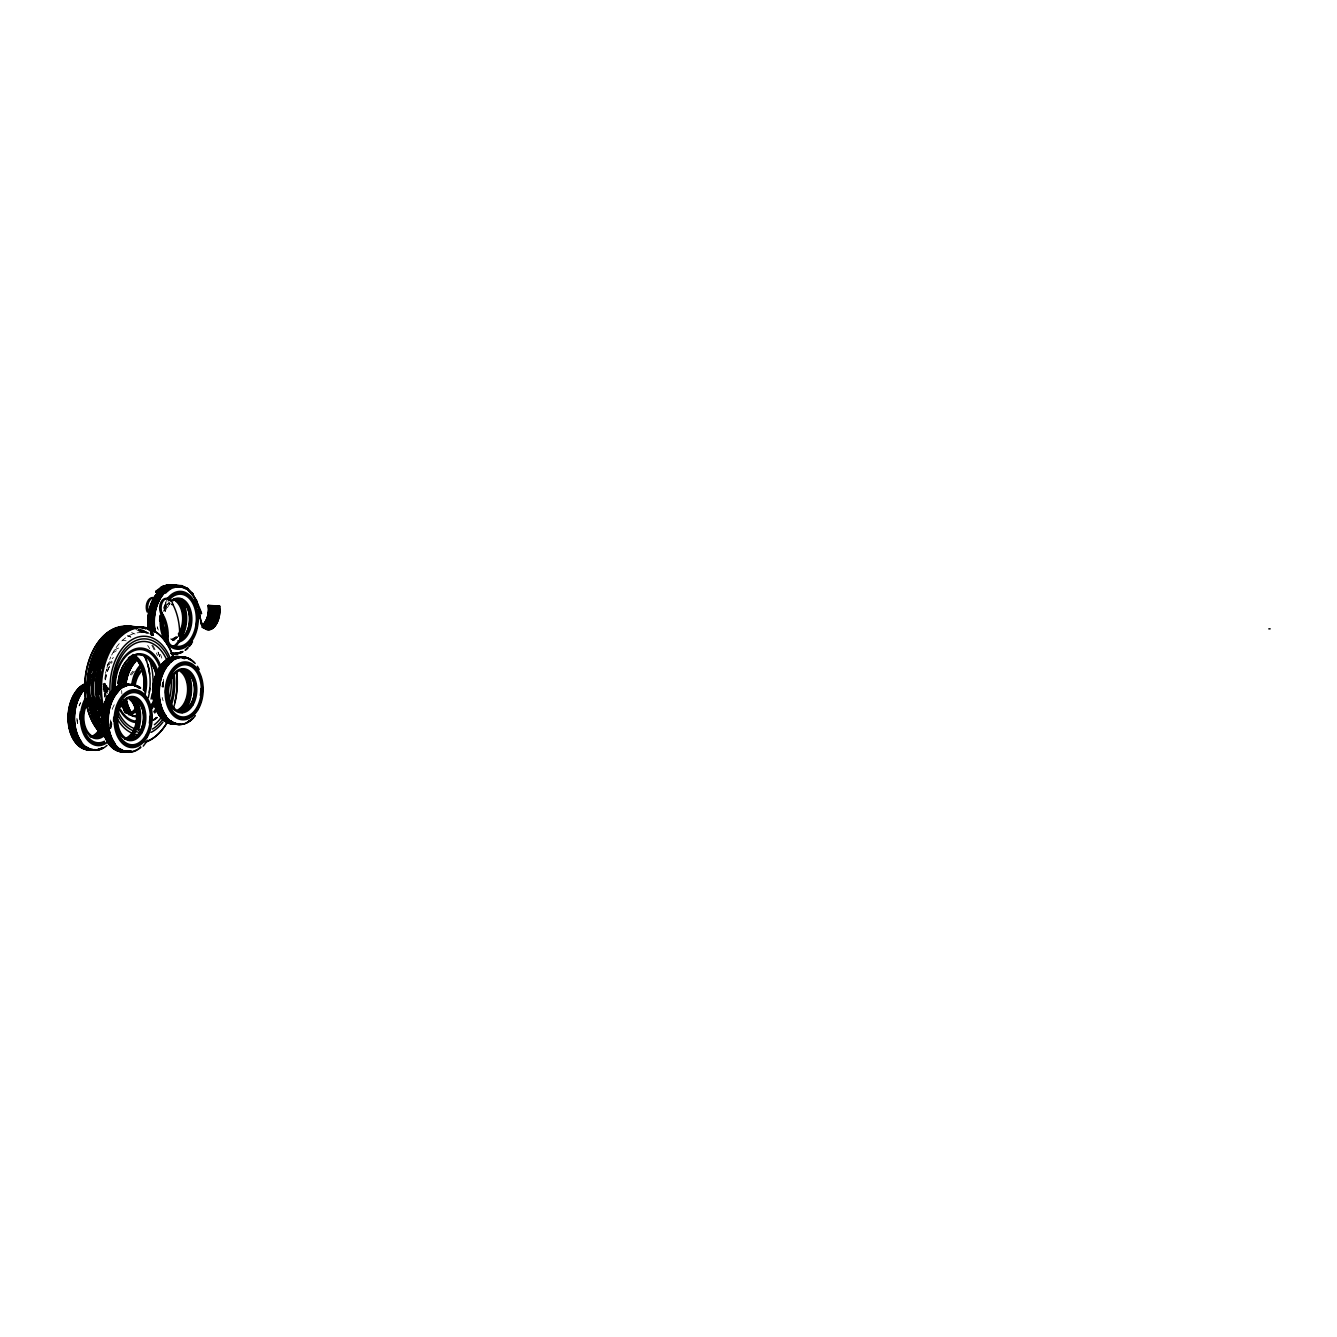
<?xml version="1.0" encoding="UTF-8"?>
<svg xmlns="http://www.w3.org/2000/svg" width="1337" height="1337" viewBox="0 0 1337 1337"><rect width="100%" height="100%" fill="white"/><g stroke="black" fill="none" stroke-linecap="round" stroke-linejoin="round"><path stroke-width="0.75" stroke-dasharray="5 3.75" d="M161.994 686.75L162.813 683.324M79.184 705.903L80.554 702.861M169.983 603.271L165.203 611.46A20.84 13.654 -86.6 0 1 170.016 603.137M176.283 636.629L169.715 640.189M173.927 640.39L170.785 638.835M139.015 630.145L148.223 632.635M105.69 687.385L106.542 687.87M158.267 630.028L157.298 626.836A20.84 13.654 -86.6 0 0 158.167 630.195M110.854 721.696L111.255 725.222M77.128 719.707L77.529 723.233A20.941 13.721 -86.6 0 1 76.944 719.774M111.673 655.097A52.912 34.645 -86.6 0 1 147.722 633.604M104.821 696.844A52.912 34.645 -86.6 0 1 104.503 683.09M104.838 679.163A52.912 34.645 -86.6 0 1 106.525 669.503M106.993 667.648A52.912 34.645 -86.6 0 1 110.77 657.002M106.459 697.329A31.57 20.673 -86.6 0 1 110.653 664.339M106.258 696.995A30.851 20.205 -86.6 0 1 112.275 661.848M105.473 698.733A30.851 20.205 -86.6 0 1 103.734 683.157M105.406 673.347A30.851 20.205 -86.6 0 1 113.127 659.258M142.29 629.928A58.343 38.205 -86.6 0 1 146.769 633.003M140.569 629.811A57.625 37.737 -86.6 0 1 146.535 633.654M160.507 654.395A57.625 37.737 -86.6 0 1 161.777 658.122M146.318 631.682A57.625 37.737 -86.6 0 1 149.259 633.805M113.428 652.64A35.915 23.514 -86.6 0 1 116.319 650.751M107.177 665.826A31.57 20.673 -86.6 0 1 113.411 657.486M127.282 635.894A49.018 32.105 -86.6 0 1 130.558 636.913M142.925 629.961A58.343 38.205 -86.6 0 1 147.421 633.053M141.221 629.844A57.625 37.737 -86.6 0 1 147.187 633.688M163.465 679.229A37.369 24.467 -86.6 0 1 163.515 687.017A57.625 37.737 -86.6 0 0 163.632 683.374M162.329 683.19A35.915 23.514 -86.6 0 1 162.228 686.934M140.084 629.794A58.343 38.205 -86.6 0 1 144.58 632.886M158 652.038A58.343 38.205 -86.6 0 1 160.005 657.654M163.448 683.324A58.343 38.205 -86.6 0 1 163.298 687.118M138.379 629.677A57.625 37.737 -86.6 0 1 144.329 633.521M162.98 683.341A57.625 37.737 -86.6 0 1 162.83 687.084M139.015 629.71A57.625 37.737 -86.6 0 1 144.981 633.554M158.251 652.489A57.625 37.737 -86.6 0 1 159.604 656.149M135.856 629.343A57.809 37.854 -86.6 0 1 141.839 633.203M151.866 645.403A57.809 37.854 -86.6 0 1 154.373 650.417M138.146 629.677A58.343 38.205 -86.6 0 1 144.062 633.989M152.752 645.086A58.343 38.205 -86.6 0 1 157.448 655.648M131.578 632.652A52.912 34.645 -86.6 0 1 135.037 634.039M147.672 645.487A52.912 34.645 -86.6 0 1 149.694 648.729M140.736 629.827A58.343 38.205 -86.6 0 1 145.232 632.919M127.75 635.894A49.385 32.339 -86.6 0 1 130.976 637.197M122.402 640.189A44.154 28.913 -86.6 0 1 126.146 640.824M114.163 650.283A37.369 24.467 -86.6 0 1 118.809 647.994M110.637 719.941A20.84 13.654 -86.6 0 0 111.238 725.256A20.941 13.721 -86.6 0 1 110.67 721.763M112.224 709.329A20.84 13.654 -86.6 0 1 114.297 704.749M111.155 722.465A23.013 15.075 -86.6 0 1 110.135 726.225M110.52 721.93A20.84 13.654 -86.6 0 1 109.601 725.356M111.389 722.264A22.127 14.49 -86.6 0 1 110.403 725.891M103.45 687.653A33.826 22.144 -86.6 0 1 105.707 690.26M111.94 723.735A33.826 22.144 -86.6 0 1 110.72 728.815M103.3 687.987A33.425 21.893 -86.6 0 1 105.523 690.56M110.486 728.665A33.425 21.893 -86.6 0 0 111.974 721.947A33.826 22.144 -86.6 0 1 111.238 725.439M105.188 690.544A33.425 21.893 -86.6 0 1 107.161 693.569M111.623 721.93A33.425 21.893 -86.6 0 1 110.135 728.648M103.116 687.636A33.826 22.144 -86.6 0 1 107.344 693.301M77.496 723.267A20.84 13.654 -86.6 0 1 76.911 717.969M79.1 705.735A20.84 13.654 -86.6 0 1 80.554 702.761M102.999 688.304A28.779 18.852 -86.6 0 1 107.612 690.56M102.949 689.508A27.576 18.05 -86.6 0 1 107.378 691.664M104.085 691.196A26.356 17.264 -86.6 0 1 106.86 692.767M103.267 690.928A26.155 17.13 -86.6 0 1 107.478 692.984M103.651 689.558A27.576 18.05 -86.6 0 1 108.08 691.714M103.684 688.154A28.979 18.985 -86.6 0 1 108.347 690.427M103.3 683.859A33.826 22.144 -86.6 0 1 106.876 685.864M103.233 684.226A33.425 21.893 -86.6 0 1 106.759 686.232M102.882 684.21A33.425 21.893 -86.6 0 1 106.408 686.199M102.966 683.842A33.826 22.144 -86.6 0 1 106.525 685.848M105.69 685.797A33.826 22.144 -86.6 0 1 109.333 689.19M105.573 686.148A33.425 21.893 -86.6 0 1 109.166 689.491M105.239 686.132A33.425 21.893 -86.6 0 1 108.815 689.474M105.356 685.781A33.826 22.144 -86.6 0 1 108.982 689.157M104.236 685.714A33.826 22.144 -86.6 0 1 108.965 690.46M104.119 686.065A33.425 21.893 -86.6 0 1 108.782 690.761M103.15 686.015A33.425 21.893 -86.6 0 1 107.812 690.694M103.267 685.664A33.826 22.144 -86.6 0 1 107.996 690.393M103.417 686.583A33.826 22.144 -86.6 0 1 106.876 690.327M103.283 686.934A33.425 21.893 -86.6 0 1 106.709 690.627M104.136 688.037A33.425 21.893 -86.6 0 1 106.358 690.611M103.066 686.566A33.826 22.144 -86.6 0 1 106.542 690.31M176.634 637.799A22.127 14.49 -86.6 0 1 169.448 641.71M176.25 636.763A20.84 13.654 -86.6 0 1 169.481 640.456M177.62 636.847A20.84 13.654 -86.6 0 1 170.852 640.523M177.654 636.93A20.941 13.721 -86.6 0 1 170.852 640.624M174.228 640.707A20.84 13.654 -86.6 0 1 170.869 639.069M149.978 630.663A27.576 18.05 -86.6 0 0 151.566 635.376A33.425 21.893 -86.6 0 1 150.563 631.281M153.07 634.741A26.356 17.264 -86.6 0 1 151.566 630.228M153.437 635.576A33.826 22.144 -86.6 0 1 152.401 631.532M153.671 635.393A33.425 21.893 -86.6 0 1 152.652 631.398M152.702 635.342A33.425 21.893 -86.6 0 1 151.683 631.348M152.468 635.526A33.826 22.144 -86.6 0 1 151.432 631.482M151.348 635.459A33.826 22.144 -86.6 0 1 150.329 631.415M151.248 635.259A33.425 21.893 -86.6 0 1 150.229 631.265M163.816 607.616A26.356 17.264 -86.6 0 1 169.348 598.692M163.866 608.653A23.013 15.075 -86.6 0 1 168.529 601.316M168.612 602.97A20.941 13.721 -86.6 0 0 163.766 611.276A20.84 13.654 -86.6 0 1 168.663 603.054M164.518 610.859A22.127 14.49 -86.6 0 1 169.632 602.101M164.033 609.271A26.155 17.13 -86.6 0 1 170.083 598.909M163.966 607.082A27.576 18.05 -86.6 0 1 166.122 602.619M165.437 602.569A27.576 18.05 -86.6 0 1 169.064 597.706M162.546 682.772A23.013 15.075 -86.6 0 1 162.863 686.733M162.746 683.057A22.127 14.49 -86.6 0 1 163.064 686.85M157.532 717.25A33.425 21.893 -86.6 0 1 153.571 720.075M157.666 717.585A33.826 22.144 -86.6 0 1 153.638 720.442M156.83 717.534A33.826 22.144 -86.6 0 1 152.802 720.392M156.713 717.2A33.425 21.893 -86.6 0 1 152.736 720.025M156.362 717.184A33.425 21.893 -86.6 0 1 152.385 720.008M121.884 693.92A26.356 17.264 -86.6 0 1 121.65 690.51M130.19 674.901A20.84 13.654 -86.6 0 1 132.931 671.241M131.544 674.984A20.84 13.654 -86.6 0 1 134.302 671.324M163.114 700.772A20.84 13.654 -86.6 0 1 162.212 697.479M162.278 684.979A20.84 13.654 -86.6 0 1 163.214 681.552"/><path stroke-width="1.5" d="M176.952 642.997A9.225 6.05 -86.6 0 1 166.724 640.222L166.741 632.652A34.862 22.829 -86.6 0 0 162.679 616.591L160.574 612.847A9.225 6.05 -86.6 0 1 161.844 600.764A9.225 6.05 -86.6 0 1 169.832 600.497M168.111 640.306L168.128 632.735A34.862 22.829 -86.6 0 0 164.083 616.675L161.978 612.931A9.225 6.05 -86.6 0 1 164.585 599.461A9.225 6.05 -86.6 0 1 172.891 604.491A50.037 32.757 -86.6 0 1 179.693 634.005A9.225 6.05 -86.6 0 1 175.682 645.821A9.225 6.05 -86.6 0 1 168.111 640.306L166.724 640.222M192.612 593.394C210.41 636.713 197.074 597.906 191.559 593.344M156.061 591.171L155.978 592.174L165.805 592.759L170.969 588.497L176.785 586.776L182.551 587.16L182.033 585.69L167.677 584.804L161.71 586.793L156.061 591.171L158.551 591.088L164.284 586.943L171.353 585.021L164.351 587.277L158.551 591.088M161.276 587.929L161.71 586.793L169.899 584.938L163.164 587.21M203.742 624.362A16.362 9.275 -84.2 0 0 208.338 605.36L219.652 606.129L219.92 610.474A17.699 10.044 -84.2 0 1 212.182 628.708A17.699 10.044 -84.2 0 1 200.884 622.457L198.862 608.803L196.455 600.179L195.419 600.112M168.713 584.871L166.958 586.191M203.926 623.644A15.409 8.741 -84.2 0 0 208.505 609.655L208.338 605.36M172.824 586.391L173.676 585.205L176.517 586.592M199.831 618.028L199.129 608.452M143.243 746.13L147.688 740.197M155.978 592.174L162.763 586.859M157.465 591.338L163.933 586.926M158.652 591.405L164.351 587.277M159.003 591.422L165.404 587.01L164.284 586.943M160.022 591.171C164.284 587.996 170.952 583.751 177.37 585.422M160.992 591.221L167.476 587.127L162.095 591.288L160.106 591.489M161.092 591.539L166.44 587.411L173.793 585.171M162.195 591.606L168.663 587.21L162.095 591.288M162.546 591.622L165.22 589.567M163.281 591.355L169.014 587.227L171.069 588.681M163.732 591.706L167.743 588.598M163.632 591.389L170.05 587.277M164.668 591.439L170.434 587.561L176.35 585.573L176.785 586.776M211.463 605.928L211.714 609.973A15.492 8.791 -84.2 0 1 202.639 626.852A16.378 9.292 -84.2 0 0 213.101 623.878A16.378 9.292 -84.2 0 0 216.661 606.213M161.426 587.027L167.342 585.054M174.963 585.238L167.56 587.478L173.793 585.522M208.254 605.611L219.652 606.129M1268.813 628.858L1270.15 628.841M178.339 585.472C186.478 589.767 194.099 591.322 180.98 585.639M179.793 585.573L187.681 588.464L192.829 593.628M171.37 585.372L172.339 585.439M177.32 585.773L178.289 585.84M165.47 587.344L166.44 587.411M169.08 587.561L176.35 585.573M186.177 588.698L182.801 586.893M164.769 588.313L166.69 588.414M171.504 604.408L172.891 604.491M160.574 612.847L161.978 612.931M161.744 614.786L163.131 614.87M164.936 633.136L166.323 633.22A50.037 32.757 -86.6 0 0 165.504 622.591M178.306 633.922L179.693 634.005M168.713 585.222L182.317 585.974L187.932 588.715M176.718 586.575L182.517 586.96M200.166 617.594L201.135 621.722A16.495 9.359 -84.2 0 0 212.85 626.652A16.495 9.359 -84.2 0 0 218.6 606.363M196.455 600.179L187.965 589.634M187.531 589.617L192.712 594.547M165.805 592.759L165.086 591.706M219.469 606.179L219.753 610.491A17.515 9.927 -84.2 0 1 212.098 628.524A17.515 9.927 -84.2 0 1 200.918 622.34M218.098 606.396L218.349 610.541A16.178 9.175 -84.2 0 1 211.279 627.22A16.178 9.175 -84.2 0 1 200.951 621.504M216.895 606.313L217.162 610.441A16.061 9.108 -84.2 0 1 211.279 626.117A16.061 9.108 -84.2 0 1 201.302 624.379M209.876 605.711L210.143 609.789A15.676 8.891 -84.2 0 1 203.291 625.933M208.505 605.711L208.756 609.722A15.192 8.607 -84.2 0 1 202.121 625.365M203.742 627.454A15.877 9.008 -84.2 0 0 215.391 610.29L215.307 606.112A16.245 9.209 -84.2 0 1 212.717 622.089A16.245 9.209 -84.2 0 1 203.659 627.805M202.806 626.501A16.011 9.075 -84.2 0 0 216.761 610.407L217.062 606.229A16.428 9.309 -84.2 0 1 213.485 623.944A16.428 9.309 -84.2 0 1 203.04 626.903M202.472 627.538A16.094 9.125 -84.2 0 0 214.304 610.14L214.037 606.012L214.121 610.19A15.743 8.924 -84.2 0 1 202.555 627.187A15.86 8.991 -84.2 0 0 211.898 609.939M204.11 627.521A15.927 9.025 -84.2 0 0 215.792 610.324L215.708 606.129A16.278 9.225 -84.2 0 1 213.101 622.156A16.278 9.225 -84.2 0 1 204.026 627.889M203.809 627.454A15.977 9.058 -84.2 0 0 213.185 610.056L212.917 605.928L213.001 610.09A15.626 8.858 -84.2 0 1 203.842 627.103M202.238 627.12A15.81 8.958 -84.2 0 0 211.497 609.906L211.229 605.811L211.313 609.939A15.459 8.757 -84.2 0 1 202.255 626.769M203.257 625.599A15.309 8.691 -84.2 0 0 209.959 609.822L210.277 605.745L210.36 609.856A15.359 8.707 -84.2 0 1 203.642 625.683M210.544 609.822A15.71 8.908 -84.2 0 1 203.675 626M101.345 712.136A58.343 38.205 -86.6 0 1 107.461 648.93A58.343 38.205 -86.6 0 1 147.655 628.791M101.077 715.83A58.343 38.205 -86.6 0 1 104.988 650.567A58.343 38.205 -86.6 0 1 146.101 628.708M110.052 692.65A49.385 32.339 -86.6 0 1 132.614 639.32A49.385 32.339 -86.6 0 1 170.518 659.074M174.295 674.901A49.385 32.339 -86.6 0 1 171.604 704.465M162.98 721.963A49.385 32.339 -86.6 0 1 151.031 732.375M139.265 734.882A49.385 32.339 -86.6 0 1 117.338 718.922M100.659 721.044A58.343 38.205 -86.6 0 1 99.807 655.715A58.343 38.205 -86.6 0 1 139.483 627.32M101.996 712.186A58.343 38.205 -86.6 0 1 109.935 645.888A58.343 38.205 -86.6 0 1 153.254 631.398M111.957 689.675A46.778 30.617 -86.6 0 1 133.616 641.693A46.778 30.617 -86.6 0 1 168.646 658.807A33.425 21.893 -86.6 0 1 174.161 657.069M172.908 675.486A46.778 30.617 -86.6 0 1 170.367 703.479M162.195 720.058A46.778 30.617 -86.6 0 1 152.418 729.083M139.733 732.292A46.778 30.617 -86.6 0 1 117.372 714.058M102.849 708.376A58.343 38.205 -86.6 0 1 123.489 633.186A58.343 38.205 -86.6 0 1 172.974 656.551M176.517 672.762A58.343 38.205 -86.6 0 1 174.646 702.894M166.306 723.668A58.343 38.205 -86.6 0 1 145.131 742.286M103.333 706.187A57.809 37.854 -86.6 0 1 124.909 633.22A57.809 37.854 -86.6 0 1 173.275 656.868M176.802 672.912A57.809 37.854 -86.6 0 1 173.225 708.827M167.643 721.696A57.809 37.854 -86.6 0 1 145.7 741.801M101.211 709.897A57.625 37.737 -86.6 0 1 99.139 699.769M98.554 694.003A57.625 37.737 -86.6 0 1 98.52 682.722M99.055 677.107A57.625 37.737 -86.6 0 1 99.941 671.525M100.726 667.915A57.625 37.737 -86.6 0 1 111.004 644.25M112.074 642.779A57.625 37.737 -86.6 0 1 120.447 634.156M121.951 633.053A57.625 37.737 -86.6 0 1 135.789 627.772M101.863 709.93A57.625 37.737 -86.6 0 1 99.79 699.803M99.189 694.037A57.625 37.737 -86.6 0 1 100.593 671.575M101.378 667.948A57.625 37.737 -86.6 0 1 106.007 654.328M106.843 652.556A57.625 37.737 -86.6 0 1 111.656 644.3M112.726 642.83A57.625 37.737 -86.6 0 1 136.441 627.805M101.044 720.593A57.625 37.737 -86.6 0 1 97.517 711.551M96.949 709.646A57.625 37.737 -86.6 0 1 94.609 697.429M94.392 680.6A57.625 37.737 -86.6 0 1 129.539 627.772M100.425 715.796A58.343 38.205 -86.6 0 1 104.336 650.534A58.343 38.205 -86.6 0 1 145.449 628.657M113.378 689.441A44.154 28.913 -86.6 0 1 133.449 644.35A44.154 28.913 -86.6 0 1 166.473 659.342M171.086 677.909A44.154 28.913 -86.6 0 1 169.481 698.85M160.791 718.103A44.154 28.913 -86.6 0 1 154.373 724.704M139.583 729.651A44.154 28.913 -86.6 0 1 118.191 711.836M114.581 687.669A37.369 24.467 -86.6 0 1 133.148 649.698A37.369 24.467 -86.6 0 1 160.841 666.461M156.613 710.131A37.369 24.467 -86.6 0 1 154.724 712.922M136.792 722.682A37.369 24.467 -86.6 0 1 118.675 707.607M115.183 687.569A35.915 23.514 -86.6 0 1 132.881 651.136A35.915 23.514 -86.6 0 1 159.504 666.762M156.011 708.443A35.915 23.514 -86.6 0 1 153.772 711.836M136.524 721.228A35.915 23.514 -86.6 0 1 120.581 709.613M157.599 670.806A31.57 20.673 -86.6 0 0 135.304 654.578A31.57 20.673 -86.6 0 0 118.124 684.009A30.851 20.205 -86.6 0 1 134.736 655.247A30.851 20.205 -86.6 0 1 156.529 671.107M154.825 704.014A31.57 20.673 -86.6 0 1 151.967 708.627M136.792 716.899A31.57 20.673 -86.6 0 1 121.199 703.479M154.607 701.892A30.851 20.205 -86.6 0 1 152 706.655M136.19 716.131A30.851 20.205 -86.6 0 1 120.948 703.011M99.573 711.685A57.625 37.737 -86.6 0 1 96.682 697.563M96.164 686.332A57.625 37.737 -86.6 0 1 97.116 675.101M97.751 671.408A57.625 37.737 -86.6 0 1 109.885 642.662M122.87 630.997A57.625 37.737 -86.6 0 1 137.544 627.588M100.225 711.719A57.625 37.737 -86.6 0 1 97.334 697.596M97.1 680.767A57.625 37.737 -86.6 0 1 97.751 675.135M98.386 671.441A57.625 37.737 -86.6 0 1 110.52 642.696M123.522 631.047A57.625 37.737 -86.6 0 1 132.263 627.939M103.384 735.651A57.809 37.854 -86.6 0 1 85.301 676.89A57.809 37.854 -86.6 0 1 116.302 628.039M118.258 627.471A57.809 37.854 -86.6 0 1 126.196 626.735M105.305 737.289A58.343 38.205 -86.6 0 1 87.523 666.21A58.343 38.205 -86.6 0 1 132.781 627.337M102.982 733.746A58.343 38.205 -86.6 0 1 90.448 662.734A58.343 38.205 -86.6 0 1 134.719 627.454M103.25 733.127A57.625 37.737 -86.6 0 1 87.841 678.327M88.326 674.583A57.625 37.737 -86.6 0 1 89.328 669.068M89.729 667.263A57.625 37.737 -86.6 0 1 93.573 655.481M94.359 653.643A57.625 37.737 -86.6 0 1 101.077 642.144M110.954 632.418A57.625 37.737 -86.6 0 1 115.667 629.677M122.82 627.387A57.625 37.737 -86.6 0 1 128.753 627.07M103.902 733.177A57.625 37.737 -86.6 0 1 101.311 730.303M98.871 727.061A57.625 37.737 -86.6 0 1 89.98 669.102M90.381 667.313A57.625 37.737 -86.6 0 1 94.208 655.514M95.011 653.693A57.625 37.737 -86.6 0 1 101.729 642.178M111.606 632.451A57.625 37.737 -86.6 0 1 116.319 629.71M103.634 733.779A58.343 38.205 -86.6 0 1 91.1 662.784A58.343 38.205 -86.6 0 1 135.371 627.504M103.851 732.459A58.343 38.205 -86.6 0 1 92.571 663.119A58.343 38.205 -86.6 0 1 134.953 627.053M101.612 728.815A57.625 37.737 -86.6 0 1 90.08 697.162M89.579 685.948A57.625 37.737 -86.6 0 1 90.515 674.717M91.15 671.007A57.625 37.737 -86.6 0 1 91.935 667.397M92.454 665.375A57.625 37.737 -86.6 0 1 121.082 628.507M126.998 627.254A57.625 37.737 -86.6 0 1 130.959 627.187M102.264 728.849A57.625 37.737 -86.6 0 1 90.732 697.212M90.515 680.366A57.625 37.737 -86.6 0 1 91.167 674.75M91.802 671.057A57.625 37.737 -86.6 0 1 112.291 633.688M113.795 632.585A57.625 37.737 -86.6 0 1 121.734 628.54M127.65 627.287A57.625 37.737 -86.6 0 1 131.594 627.237M101.946 729.4A58.343 38.205 -86.6 0 1 93.958 660.812A58.343 38.205 -86.6 0 1 135.605 627.086M100.576 724.253A58.343 38.205 -86.6 0 1 97.233 657.503A58.343 38.205 -86.6 0 1 137.678 627.22M100.074 722.164A57.625 37.737 -86.6 0 1 97.016 659.576A57.625 37.737 -86.6 0 1 133.667 627.354M133.449 655.18A30.851 20.205 -86.6 0 1 155.226 671.024M153.32 701.825A30.851 20.205 -86.6 0 1 151.649 705.067M134.903 716.047A30.851 20.205 -86.6 0 1 129.756 714.66M128.135 713.741A30.851 20.205 -86.6 0 1 125.076 711.251M128.402 657.921A30.851 20.205 -86.6 0 1 131.728 655.865M145.365 657.436A46.778 30.617 -86.6 0 1 146.702 660.879M147.805 664.472A46.778 30.617 -86.6 0 1 149.627 674.115M149.761 688.288A46.778 30.617 -86.6 0 1 149.276 692.349M133.065 654.528A31.57 20.673 -86.6 0 1 145.248 694.104M131.043 714.71A31.57 20.673 -86.6 0 0 136.825 710.448A22.127 14.49 -86.6 0 0 135.187 705.368M133.867 656.099A30.851 20.205 -86.6 0 1 144.58 691.914M135.923 709.83A30.851 20.205 -86.6 0 1 128.553 714.677M132.58 656.016A30.851 20.205 -86.6 0 1 143.627 689.859M135.739 708.526A30.851 20.205 -86.6 0 1 128.97 713.891M132.129 655.314A31.57 20.673 -86.6 0 1 143.443 689.942M135.371 709.061A31.57 20.673 -86.6 0 1 131.862 712.437M148.892 658.021A49.018 32.105 -86.6 0 1 152.619 690.093M152.134 693.736A49.018 32.105 -86.6 0 1 151.064 699.05M144.379 656.016A44.522 29.147 -86.6 0 1 148.307 697.697M145.064 656.083A31.57 20.673 -86.6 0 1 155.978 674.433M153.053 702.176A31.57 20.673 -86.6 0 1 151.348 705.501M150.713 716.214A27.576 18.05 -86.6 0 1 150.496 721.629M114.547 721.027A27.576 18.05 -86.6 0 1 114.999 713.841M149.777 716.314A26.356 17.264 -86.6 0 1 149.36 723.183M117.272 732.275A26.356 17.264 -86.6 0 1 115.433 724.32M129.371 697.613A20.941 13.721 -86.6 0 1 143.594 716.632A20.941 13.721 -86.6 0 1 130.357 739.294M123.422 737.422A20.941 13.721 -86.6 0 1 120.497 734.481A20.84 13.654 -86.6 0 0 123.472 737.339M125.862 698.883A20.84 13.654 -86.6 0 1 143.544 716.649A20.84 13.654 -86.6 0 1 126.814 738.96M140.034 715.412A28.979 18.985 -86.6 0 1 139.8 721.094M137.31 705.201A27.576 18.05 -86.6 0 1 138.146 708.51M138.931 715.529A27.576 18.05 -86.6 0 1 138.496 722.715M137.377 718.036A22.127 14.49 -86.6 0 1 137.042 721.88M135.706 727.378A22.127 14.49 -86.6 0 1 130.591 736.152M129.355 699.184A20.84 13.654 -86.6 0 1 136.558 718.955A20.84 13.654 -86.6 0 1 126.965 737.623M130.742 697.245A23.013 15.075 -86.6 0 1 138.714 719.089A23.013 15.075 -86.6 0 1 128.101 739.695M133.466 697.797A26.356 17.264 -86.6 0 1 136.976 729.1M134.352 734.899A26.356 17.264 -86.6 0 1 132.112 738.158M134.97 698.482A27.576 18.05 -86.6 0 1 137.527 729.601M134.803 735.668A27.576 18.05 -86.6 0 1 132.447 739.077M136.257 698.549A28.779 18.852 -86.6 0 1 138.379 730.136M135.522 736.453A28.779 18.852 -86.6 0 1 133.717 739.177M140.753 747.35A33.826 22.144 -86.6 0 1 108.013 720.325A33.826 22.144 -86.6 0 1 140.602 687.853M135.121 685.597A33.425 21.893 -86.6 0 1 140.485 688.204M140.619 747.015A33.425 21.893 -86.6 0 1 138.012 749.054M136.658 749.856A33.425 21.893 -86.6 0 1 119.929 748.753M115.266 744.057A33.425 21.893 -86.6 0 1 118.558 691.129M131.26 750.893A33.826 22.144 -86.6 0 1 104.42 719.741A33.826 22.144 -86.6 0 1 131.578 684.995M130.14 750.826A33.826 22.144 -86.6 0 1 103.3 719.674A33.826 22.144 -86.6 0 1 130.458 684.928M129.806 750.809A33.826 22.144 -86.6 0 1 102.949 719.657A33.826 22.144 -86.6 0 1 130.124 684.912M128.97 750.759A33.826 22.144 -86.6 0 1 102.13 719.607A33.826 22.144 -86.6 0 1 129.288 684.862M128.619 750.742A33.826 22.144 -86.6 0 1 101.779 719.59A33.826 22.144 -86.6 0 1 128.937 684.845M134.77 685.563A33.425 21.893 -86.6 0 1 140.134 688.187M130.658 751.728A33.425 21.893 -86.6 0 1 119.595 748.72M114.915 744.04A33.425 21.893 -86.6 0 1 118.208 691.095M123.422 687.084A33.425 21.893 -86.6 0 1 127.165 685.563M130.675 752.113A33.826 22.144 -86.6 0 1 108.23 712.588A33.826 22.144 -86.6 0 1 140.251 687.836M129.839 752.062A33.826 22.144 -86.6 0 1 107.395 712.537A33.826 22.144 -86.6 0 1 139.432 687.786M133.934 685.513A33.425 21.893 -86.6 0 1 139.299 688.137M129.823 751.678A33.425 21.893 -86.6 0 1 118.759 748.67M114.096 743.99A33.425 21.893 -86.6 0 1 117.389 691.062M122.586 687.034A33.425 21.893 -86.6 0 1 126.33 685.513M129.472 751.661A33.425 21.893 -86.6 0 1 114.815 745.311M113.745 743.974A33.425 21.893 -86.6 0 1 117.038 691.028M122.252 687.001A33.425 21.893 -86.6 0 1 125.996 685.497M129.488 752.046A33.826 22.144 -86.6 0 1 106.86 713.975A33.826 22.144 -86.6 0 1 137.343 686.65M128.385 751.979A33.826 22.144 -86.6 0 1 105.473 716.849A33.826 22.144 -86.6 0 1 132.547 685.045M128.369 751.595A33.425 21.893 -86.6 0 1 105.656 721.228A33.425 21.893 -86.6 0 1 126.781 685.062M127.399 751.528A33.425 21.893 -86.6 0 1 121.7 751.16M116.336 748.536A33.425 21.893 -86.6 0 1 105.74 709.613A33.425 21.893 -86.6 0 1 129.639 684.995M126.296 751.478A33.425 21.893 -86.6 0 1 120.597 751.093M115.216 748.469A33.425 21.893 -86.6 0 1 103.601 717.835A33.425 21.893 -86.6 0 1 117.706 687.636M119.06 686.817A33.425 21.893 -86.6 0 1 122.803 685.313M124.709 684.928A33.425 21.893 -86.6 0 1 128.519 684.928M125.945 751.444A33.425 21.893 -86.6 0 1 120.246 751.076M114.882 748.453A33.425 21.893 -86.6 0 1 104.269 709.529A33.425 21.893 -86.6 0 1 128.185 684.912M125.11 751.394A33.425 21.893 -86.6 0 1 119.411 751.026M117.572 750.391A33.425 21.893 -86.6 0 1 102.381 720.676A33.425 21.893 -86.6 0 1 116.52 687.569M117.873 686.75A33.425 21.893 -86.6 0 1 129.221 685.246M124.759 751.377A33.425 21.893 -86.6 0 1 119.06 750.993M117.221 750.375A33.425 21.893 -86.6 0 1 102.815 710.883A33.425 21.893 -86.6 0 1 128.887 685.229M135.572 702.944A26.155 17.13 -86.6 0 1 137.427 708.994M113.612 721.128A28.779 18.852 -86.6 0 1 113.695 717.367M98.888 731.69A22.127 14.49 -86.6 0 1 94.609 736.085M99.239 729.45A20.84 13.654 -86.6 0 1 93.239 735.634M99.74 730.871A20.84 13.654 -86.6 0 1 91.066 736.888M99.807 730.938A20.941 13.721 -86.6 0 1 91.083 736.988M101.01 730.888A23.013 15.075 -86.6 0 1 94.375 737.723M100.626 732.91A26.356 17.264 -86.6 0 1 97.15 737.556M101.06 733.695A27.576 18.05 -86.6 0 1 98.721 737.088M101.796 734.481A28.779 18.852 -86.6 0 1 99.991 737.188M103.417 733.528A20.84 13.654 -86.6 0 1 89.746 735.35M86.821 732.425A20.84 13.654 -86.6 0 1 84.549 728.414M104.186 735.684A22.127 14.49 -86.6 0 1 85.986 730.771A22.127 14.49 -86.6 0 1 86.938 702.36M108.096 741.734A28.979 18.985 -86.6 0 1 84.264 735.283A28.979 18.985 -86.6 0 1 85.501 698.048M107.01 745.377A33.826 22.144 -86.6 0 1 77.295 734.966A33.826 22.144 -86.6 0 1 84.699 688.822M100.175 736.135A20.941 13.721 -86.6 0 1 89.696 735.434M101.528 736.119A20.84 13.654 -86.6 0 1 85.919 728.498A20.84 13.654 -86.6 0 1 87.49 703.162M104.47 741.216A26.155 17.13 -86.6 0 1 85.2 732.342A26.155 17.13 -86.6 0 1 86.136 701.206M104.921 742.553A27.576 18.05 -86.6 0 1 84.264 732.475A27.576 18.05 -86.6 0 1 86.353 698.967M102.916 747.868A33.425 21.893 -86.6 0 1 91.568 749.388M89.729 748.753A33.425 21.893 -86.6 0 1 86.203 746.765M81.54 742.085A33.425 21.893 -86.6 0 1 84.833 689.14M102.581 747.851A33.425 21.893 -86.6 0 1 91.234 749.355M81.189 742.052A33.425 21.893 -86.6 0 1 84.482 689.123M102.648 748.219A33.826 22.144 -86.6 0 1 75.942 732.074A33.826 22.144 -86.6 0 1 84.348 688.806M101.813 748.168A33.826 22.144 -86.6 0 1 74.554 730.035A33.826 22.144 -86.6 0 1 86.069 686.449M101.478 748.152A33.826 22.144 -86.6 0 1 74.203 730.019A33.826 22.144 -86.6 0 1 85.718 686.433M96.097 749.689A33.425 21.893 -86.6 0 1 92.27 749.689M80.354 742.002A33.425 21.893 -86.6 0 1 83.646 689.073M95.746 749.673A33.425 21.893 -86.6 0 1 91.919 749.673M80.019 741.985A33.425 21.893 -86.6 0 1 83.312 689.056M94.643 749.99A33.826 22.144 -86.6 0 1 72.098 724.721A33.826 22.144 -86.6 0 1 85.969 685.413M94.643 749.606A33.425 21.893 -86.6 0 1 90.816 749.606M88.944 749.221A33.425 21.893 -86.6 0 1 83.579 746.614M78.9 741.918A33.425 21.893 -86.6 0 1 82.192 688.99M93.674 749.94A33.826 22.144 -86.6 0 1 70.995 723.601A33.826 22.144 -86.6 0 1 86.353 684.527M92.571 749.873A33.826 22.144 -86.6 0 1 69.875 723.534A33.826 22.144 -86.6 0 1 85.25 684.46M92.22 749.856A33.826 22.144 -86.6 0 1 69.541 723.518A33.826 22.144 -86.6 0 1 84.899 684.444M91.401 749.806A33.826 22.144 -86.6 0 1 68.705 723.467A33.826 22.144 -86.6 0 1 84.081 684.394M91.05 749.79A33.826 22.144 -86.6 0 1 68.354 723.434A33.826 22.144 -86.6 0 1 83.73 684.377M87.975 749.171A33.425 21.893 -86.6 0 1 82.61 746.547M77.93 741.868A33.425 21.893 -86.6 0 1 83.746 686.666M86.855 749.104A33.425 21.893 -86.6 0 1 81.49 746.481M76.827 741.801A33.425 21.893 -86.6 0 1 83.98 685.647M86.521 749.088A33.425 21.893 -86.6 0 1 81.139 746.464M76.476 741.784A33.425 21.893 -86.6 0 1 83.629 685.63M85.685 749.038A33.425 21.893 -86.6 0 1 80.32 746.414M75.641 741.734A33.425 21.893 -86.6 0 1 82.794 685.58M85.334 749.021A33.425 21.893 -86.6 0 1 79.969 746.397M75.307 741.717A33.425 21.893 -86.6 0 1 82.443 685.563M79.886 719.139A28.779 18.852 -86.6 0 1 80.354 711.635M80.822 717.25A27.576 18.05 -86.6 0 1 81.273 711.852M83.479 705.501A26.356 17.264 -86.6 0 1 85.351 701.056M197.425 617.761A28.779 18.852 -86.6 0 1 197.341 621.521M159.655 620.903A28.779 18.852 -86.6 0 1 160.122 615.271M196.689 621.471A27.576 18.05 -86.6 0 1 196.322 625.064M171.905 600.547A20.84 13.654 -86.6 0 1 175.431 599.377M173.258 600.631A20.84 13.654 -86.6 0 1 190.773 615.688A20.84 13.654 -86.6 0 1 177.771 640.941M167.961 636.145A20.84 13.654 -86.6 0 1 163.732 618.379M170.735 601.065A22.127 14.49 -86.6 0 1 191.392 613.549A22.127 14.49 -86.6 0 1 177.871 642.211M167.459 637.131A22.127 14.49 -86.6 0 1 162.964 618.262M170.083 598.909A26.155 17.13 -86.6 0 1 196.138 614.652A26.155 17.13 -86.6 0 1 175.364 646.038M167.509 640.323A26.155 17.13 -86.6 0 1 162.479 615.772M169.766 597.756A27.576 18.05 -86.6 0 1 196.673 610.892A27.576 18.05 -86.6 0 1 180.027 647.76A27.576 18.05 -86.6 0 1 161.744 615.538M167.092 598.959A28.979 18.985 -86.6 0 1 196.84 608.068A28.979 18.985 -86.6 0 1 180.729 649.013A28.979 18.985 -86.6 0 1 160.657 615.287M186.077 618.947A28.979 18.985 -86.6 0 1 185.609 624.613M181.615 604.608A26.155 17.13 -86.6 0 1 182.668 607.516M184.222 617.31A26.155 17.13 -86.6 0 1 183.787 624.128M181.849 608.653A22.127 14.49 -86.6 0 1 182.801 612.145M183.436 617.778A22.127 14.49 -86.6 0 1 183.303 621.638M182.734 625.415A22.127 14.49 -86.6 0 1 181.748 629.042M181.113 630.746A22.127 14.49 -86.6 0 1 179.559 633.905M175.398 600.831A20.84 13.654 -86.6 0 1 179.008 633.086M173.409 599.277A20.84 13.654 -86.6 0 1 183.721 614.402A20.84 13.654 -86.6 0 1 178.59 635.743M176.802 600.814A20.941 13.721 -86.6 0 1 178.64 635.81M177.921 599.828A23.013 15.075 -86.6 0 1 180.779 634.523M179.509 599.461A26.356 17.264 -86.6 0 1 180.395 636.562M181.013 600.146A27.576 18.05 -86.6 0 1 180.846 637.331M181.464 598.859A28.779 18.852 -86.6 0 1 181.565 638.117M192.511 641.844A33.826 22.144 -86.6 0 1 189.236 646.49M188.032 647.81A33.826 22.144 -86.6 0 1 185.492 650.1M182.768 651.888A33.826 22.144 -86.6 0 1 171.286 653.409M155.042 631.682A33.826 22.144 -86.6 0 1 168.362 589.199M191.308 643.214A33.425 21.893 -86.6 0 1 189.085 646.189M182.701 651.52A33.425 21.893 -86.6 0 1 178.957 653.024M177.052 653.409A33.425 21.893 -86.6 0 1 173.225 653.409M155.276 631.549A33.425 21.893 -86.6 0 1 164.601 592.776M187.698 647.793A33.826 22.144 -86.6 0 1 185.141 650.083M182.417 651.854A33.826 22.144 -86.6 0 1 170.935 653.392M154.691 631.666A33.826 22.144 -86.6 0 1 168.027 589.182M181.598 651.804A33.826 22.144 -86.6 0 1 172.005 653.726M163.281 592.391A33.826 22.144 -86.6 0 0 153.855 631.616A33.425 21.893 -86.6 0 1 163.081 592.692M181.247 651.787A33.826 22.144 -86.6 0 1 171.671 653.693M153.504 631.599A33.826 22.144 -86.6 0 1 162.947 592.375M176.701 653.375A33.425 21.893 -86.6 0 1 172.874 653.375M154.942 631.532A33.425 21.893 -86.6 0 1 168.111 589.533M175.866 653.325A33.425 21.893 -86.6 0 1 172.038 653.325M154.106 631.482A33.425 21.893 -86.6 0 1 163.432 592.709M182.818 605.277A27.576 18.05 -86.6 0 1 184.188 610.157M161.476 625.967A26.356 17.264 -86.6 0 1 161.677 615.688M152.401 631.532A33.826 22.144 -86.6 0 1 161.827 592.308M152.652 631.398A33.425 21.893 -86.6 0 1 161.978 592.625M151.365 629.694A33.425 21.893 -86.6 0 1 160.992 592.558M151.114 629.811A33.826 22.144 -86.6 0 1 160.858 592.241M159.755 592.174A33.826 22.144 -86.6 0 0 150.011 629.744A33.425 21.893 -86.6 0 1 159.538 592.475M150.262 629.627A33.425 21.893 -86.6 0 1 159.888 592.508M149.66 629.727A33.826 22.144 -86.6 0 1 159.404 592.157M161.125 589.818A33.826 22.144 -86.6 0 0 148.842 629.677A33.425 21.893 -86.6 0 1 158.368 592.408M149.076 629.56A33.425 21.893 -86.6 0 1 158.719 592.425M148.491 629.66A33.826 22.144 -86.6 0 1 158.234 592.09M135.756 708.46A28.979 18.985 -86.6 0 1 132.647 700.555M131.878 683.859A28.979 18.985 -86.6 0 1 140.318 665.174M131.327 713.139A33.826 22.144 -86.6 0 1 126.246 700.27M135.689 661.046A33.826 22.144 -86.6 0 0 125.828 682.856A33.425 21.893 -86.6 0 1 135.472 661.347M131.511 712.855A33.425 21.893 -86.6 0 1 126.497 700.137M126.079 682.923A33.425 21.893 -86.6 0 1 135.822 661.364M131.16 712.838A33.425 21.893 -86.6 0 1 126.146 700.12M130.976 713.106A33.826 22.144 -86.6 0 1 125.912 700.254M125.494 682.839A33.826 22.144 -86.6 0 1 135.338 661.03M130.14 713.072A33.826 22.144 -86.6 0 1 125.076 700.204M124.659 682.789A33.826 22.144 -86.6 0 1 137.059 658.69M130.341 712.788A33.425 21.893 -86.6 0 1 125.31 700.07M124.909 682.856A33.425 21.893 -86.6 0 1 137.159 659.024M129.99 712.755A33.425 21.893 -86.6 0 1 124.976 700.053M124.558 682.839A33.425 21.893 -86.6 0 1 136.825 659.007M129.806 713.039A33.826 22.144 -86.6 0 1 124.725 700.187M124.308 682.772A33.826 22.144 -86.6 0 1 136.708 658.656M128.686 712.972A33.826 22.144 -86.6 0 1 123.622 700.12M123.205 682.706A33.826 22.144 -86.6 0 1 135.605 658.589M128.887 712.705A33.425 21.893 -86.6 0 1 123.856 699.986M123.455 682.772A33.425 21.893 -86.6 0 1 135.706 658.94M128.92 714.092A33.425 21.893 -86.6 0 1 123.355 701.958M122.486 682.706A33.425 21.893 -86.6 0 1 136.073 657.938M127.717 712.922A33.826 22.144 -86.6 0 1 123.121 702.109M122.235 682.639A33.826 22.144 -86.6 0 1 135.973 657.587M126.614 712.855A33.826 22.144 -86.6 0 1 122.001 702.042M121.115 682.572A33.826 22.144 -86.6 0 1 136.24 656.701M126.798 712.571A33.425 21.893 -86.6 0 1 122.252 701.892M121.366 682.639A33.425 21.893 -86.6 0 1 134.97 657.871M126.447 712.554A33.425 21.893 -86.6 0 1 121.901 701.858M121.032 682.622A33.425 21.893 -86.6 0 1 134.619 657.854M126.263 712.838A33.826 22.144 -86.6 0 1 121.667 702.025M120.38 686.065A33.826 22.144 -86.6 0 1 135.889 656.668M125.427 712.788A33.826 22.144 -86.6 0 1 123.572 709.512M122.77 707.758A33.826 22.144 -86.6 0 1 120.831 701.975M133.7 657.453A33.826 22.144 -86.6 0 0 119.545 686.015A33.425 21.893 -86.6 0 1 132.112 658.74M125.628 712.504A33.425 21.893 -86.6 0 1 123.789 709.278M122.987 707.524A33.425 21.893 -86.6 0 1 121.065 701.825M119.795 686.048A33.425 21.893 -86.6 0 1 133.784 657.804M122.636 707.507A33.425 21.893 -86.6 0 1 120.714 701.791M119.194 685.998A33.826 22.144 -86.6 0 1 134.719 656.601M135.171 685.162A20.84 13.654 -86.6 0 1 141.237 671.726M134.402 684.945A22.127 14.49 -86.6 0 1 140.853 670.689M133.683 684.36A26.155 17.13 -86.6 0 1 141.304 667.497M132.948 684.126A27.576 18.05 -86.6 0 1 140.987 666.344M137.059 675.252A20.941 13.721 -86.6 0 1 138.831 672.661A20.84 13.654 -86.6 0 0 137.109 675.319M147.204 612.062A9.225 6.05 -86.6 0 1 147.404 601.817A9.225 6.05 -86.6 0 1 153.688 597.689M148.591 612.145A9.225 6.05 -86.6 0 1 148.791 601.901A9.225 6.05 -86.6 0 1 155.092 597.773M201.703 688.438A27.576 18.05 -86.6 0 1 201.269 695.624M165.537 693.251A27.576 18.05 -86.6 0 1 165.604 689.641M200.767 688.538A26.356 17.264 -86.6 0 1 200.349 695.407M168.261 704.515A26.356 17.264 -86.6 0 1 166.273 694.839M166.256 689.691A26.356 17.264 -86.6 0 1 166.624 686.265M168.195 679.714A26.356 17.264 -86.6 0 1 170.818 673.915M180.361 669.837A20.941 13.721 -86.6 0 1 194.4 686.148A20.941 13.721 -86.6 0 1 184.89 710.348M181.347 711.535A20.941 13.721 -86.6 0 1 177.771 711.284M180.361 669.937A20.84 13.654 -86.6 0 1 194.483 691.597A20.84 13.654 -86.6 0 1 177.804 711.2M191.024 687.636A28.979 18.985 -86.6 0 1 190.556 695.19M189.921 689.541A27.576 18.05 -86.6 0 1 189.486 694.939M186.177 677.592A22.127 14.49 -86.6 0 1 187.748 682.722M188.016 694.104A22.127 14.49 -86.6 0 1 187.247 697.83M186.695 699.619A22.127 14.49 -86.6 0 1 184.506 704.482M183.604 705.903A22.127 14.49 -86.6 0 1 178.139 711.033M180.345 671.408A20.84 13.654 -86.6 0 1 187.548 691.179A20.84 13.654 -86.6 0 1 177.955 709.847M179.308 709.93A20.84 13.654 -86.6 0 0 188.918 691.262A20.84 13.654 -86.6 0 0 181.698 671.492A20.941 13.721 -86.6 0 1 188.985 691.262A20.941 13.721 -86.6 0 1 179.342 710.014M181.732 669.469A23.013 15.075 -86.6 0 1 189.704 691.329A23.013 15.075 -86.6 0 1 179.091 711.936M184.456 670.038A26.356 17.264 -86.6 0 1 181.865 711.769M185.96 670.706A27.576 18.05 -86.6 0 1 182.15 712.755M187.23 670.773A28.779 18.852 -86.6 0 1 184.707 711.401M201.586 697.663A28.779 18.852 -86.6 0 1 200.182 702.995M195.336 715.613A33.826 22.144 -86.6 0 1 165.053 715.111A33.826 22.144 -86.6 0 1 164.952 668.985A33.826 22.144 -86.6 0 1 195.219 663.47M197.341 666.294A33.826 22.144 -86.6 0 1 199.196 669.57M191.475 660.445A33.425 21.893 -86.6 0 1 193.915 662.534M190.322 720.325A33.425 21.893 -86.6 0 1 187.648 722.08M176.283 723.601A33.425 21.893 -86.6 0 1 170.919 720.977M166.256 716.281A33.425 21.893 -86.6 0 1 173.409 660.127M174.763 659.325A33.425 21.893 -86.6 0 1 186.11 657.821M189.971 720.309A33.425 21.893 -86.6 0 1 187.297 722.064M175.949 723.568A33.425 21.893 -86.6 0 1 170.584 720.961M165.905 716.264A33.425 21.893 -86.6 0 1 169.197 663.336M170.434 662.133A33.425 21.893 -86.6 0 1 185.759 657.804M192.645 718.353A33.826 22.144 -86.6 0 1 158.668 693.636A33.826 22.144 -86.6 0 1 191.241 660.06M180.829 724.286A33.826 22.144 -86.6 0 1 158.384 684.778A33.826 22.144 -86.6 0 1 190.422 660.01M180.478 724.27A33.826 22.144 -86.6 0 1 157.582 689.14A33.826 22.144 -86.6 0 1 184.64 657.336M179.375 724.203A33.826 22.144 -86.6 0 1 156.462 689.073A33.826 22.144 -86.6 0 1 183.537 657.269M177.453 723.952A33.425 21.893 -86.6 0 1 170.016 721.93M168.295 720.81A33.425 21.893 -86.6 0 1 156.981 686.182A33.425 21.893 -86.6 0 1 175.866 657.654M176.484 723.885A33.425 21.893 -86.6 0 1 155.677 693.402A33.425 21.893 -86.6 0 1 174.896 657.603M178.389 724.153A33.826 22.144 -86.6 0 1 155.493 689.023A33.826 22.144 -86.6 0 1 182.567 657.219M177.286 724.086A33.826 22.144 -86.6 0 1 154.39 688.956A33.826 22.144 -86.6 0 1 181.448 657.152M177.286 723.701A33.425 21.893 -86.6 0 1 155.51 701.858A33.425 21.893 -86.6 0 1 164.835 663.068M166.072 661.882A33.425 21.893 -86.6 0 1 175.699 657.152M176.935 723.668A33.425 21.893 -86.6 0 1 155.159 701.825A33.425 21.893 -86.6 0 1 164.484 663.052M165.721 661.865A33.425 21.893 -86.6 0 1 175.348 657.135M176.935 724.069A33.826 22.144 -86.6 0 1 154.307 685.998A33.826 22.144 -86.6 0 1 184.79 658.656M176.116 724.019A33.826 22.144 -86.6 0 1 153.471 685.948A33.826 22.144 -86.6 0 1 183.954 658.606M176.1 723.635A33.425 21.893 -86.6 0 1 154.34 701.775A33.425 21.893 -86.6 0 1 163.649 663.002M168.863 658.974A33.425 21.893 -86.6 0 1 174.512 657.085M175.749 723.601A33.425 21.893 -86.6 0 1 153.989 701.758A33.425 21.893 -86.6 0 1 163.315 662.985M175.765 724.002A33.826 22.144 -86.6 0 1 152.869 688.873A33.826 22.144 -86.6 0 1 179.927 657.069M175.114 723.518A33.425 21.893 -86.6 0 1 169.749 720.91M165.086 716.214A33.425 21.893 -86.6 0 1 159.454 680.6A33.425 21.893 -86.6 0 1 179.225 657.369M181.13 657.236A33.425 21.893 -86.6 0 1 184.924 657.754M174.763 723.501A33.425 21.893 -86.6 0 1 166.958 718.788M164.735 716.197A33.425 21.893 -86.6 0 1 168.027 663.252M169.264 662.066A33.425 21.893 -86.6 0 1 178.874 657.353M180.796 657.219A33.425 21.893 -86.6 0 1 184.573 657.72M141.254 731.924A20.84 13.654 -86.6 0 0 134.302 698.031A20.84 13.654 -86.6 0 0 118.157 725.657A20.84 13.654 -86.6 0 0 141.254 731.924M141.923 732.743A22.127 14.49 -86.6 0 0 134.552 696.778A22.127 14.49 -86.6 0 0 117.422 726.108A22.127 14.49 -86.6 0 0 141.923 732.743M145.733 735.45A26.155 17.13 -86.6 0 0 137.009 692.917A26.155 17.13 -86.6 0 0 116.754 727.595A26.155 17.13 -86.6 0 0 145.733 735.45M146.585 736.369A27.576 18.05 -86.6 0 0 137.377 691.53A27.576 18.05 -86.6 0 0 116.035 728.08A27.576 18.05 -86.6 0 0 146.585 736.369M147.087 737.272A28.979 18.985 -86.6 0 0 137.427 690.126A28.979 18.985 -86.6 0 0 114.982 728.565A28.979 18.985 -86.6 0 0 147.087 737.272M137.928 719.039A20.84 13.654 -86.6 0 0 127.366 697.63A20.941 13.721 -86.6 0 1 138.012 719.039A20.941 13.721 -86.6 0 1 124.809 738.977A20.84 13.654 -86.6 0 0 137.928 719.039M189.637 618.296A20.941 13.721 -86.6 0 0 178.974 599.511A20.84 13.654 -86.6 0 1 189.587 618.296A20.941 13.721 -86.6 0 1 179.943 639.771A20.84 13.654 -86.6 0 0 189.587 618.296M171.487 706.721A20.941 13.721 -86.6 0 0 174.412 709.646A20.84 13.654 -86.6 0 1 171.554 706.638M192.244 704.148A20.84 13.654 -86.6 0 0 185.291 670.255A20.84 13.654 -86.6 0 0 169.147 697.881A20.84 13.654 -86.6 0 0 192.244 704.148M192.912 704.967A22.127 14.49 -86.6 0 0 185.525 669.001A22.127 14.49 -86.6 0 0 168.412 698.332A22.127 14.49 -86.6 0 0 192.912 704.967M196.723 707.674A26.155 17.13 -86.6 0 0 187.999 665.141A26.155 17.13 -86.6 0 0 167.743 699.819A26.155 17.13 -86.6 0 0 196.723 707.674M197.575 708.593A27.576 18.05 -86.6 0 0 188.367 663.754A27.576 18.05 -86.6 0 0 167.025 700.304A27.576 18.05 -86.6 0 0 197.575 708.593M198.077 709.496A28.979 18.985 -86.6 0 0 188.4 662.367A28.979 18.985 -86.6 0 0 165.972 700.789A28.979 18.985 -86.6 0 0 198.077 709.496"/></g></svg>
